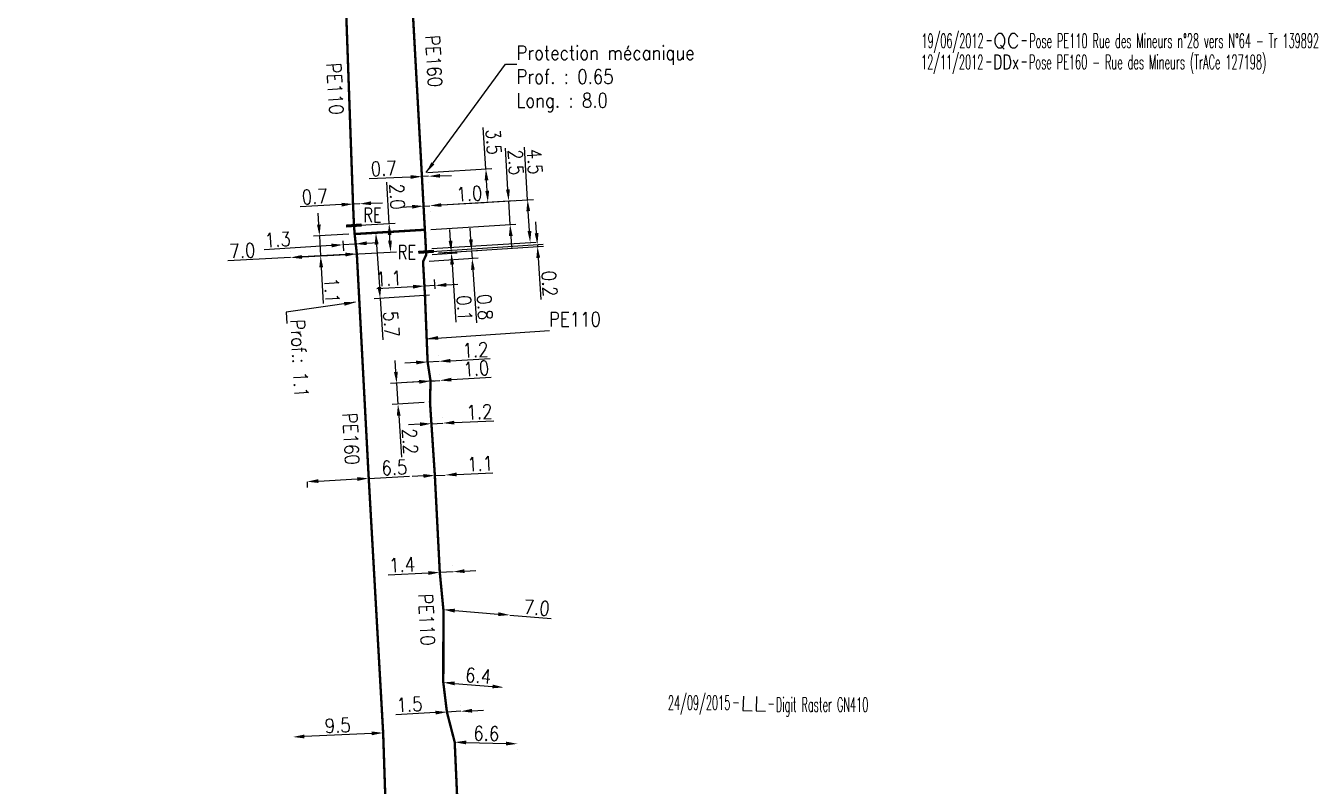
# Model space of a CAD drawing. Header units: millimetres. Extents: x 113011 to 114001, y 124000 to 125001.
# Drawn here: x 113346.8 to 113482.8, y 124160.2 to 124240.2 of the extents above; entities that cross this region are included whole.
import ezdxf
from ezdxf.enums import TextEntityAlignment as Align

# ---------------------------------------------------------------- set-up
doc = ezdxf.new("R2010")
doc.units = ezdxf.units.MM
doc.header["$PDMODE"] = 34
doc.linetypes.add('L_25_PE', pattern=[2000, 1000, 1000])
doc.layers.get('0').update_dxf_attribs({"linetype": 'CONTINUOUS'})
doc.layers.get('Defpoints').update_dxf_attribs({"linetype": 'CONTINUOUS'})
for name, color, linetype in [('L_150', 1, 'CONTINUOUS'), ('L_340', 7, 'CONTINUOUS'), ('L_420', 7, 'CONTINUOUS'), ('L_910', 7, 'CONTINUOUS')]:
    doc.layers.add(name, color=color, linetype=linetype)
doc.styles.add('G_ROMANS', font='ROMANS.SHX', dxfattribs={"width": 0.75})
doc.styles.get("Standard").update_dxf_attribs({"font": 'romans.shx', "width": 0.85})
doc.dimstyles.get("Standard").update_dxf_attribs({"dimtxt": 1.5, "dimasz": 1.2, "dimexe": 0.625, "dimexo": 0.625, "dimgap": 0.25, "dimtad": 1, "dimdec": 1, "dimzin": 0, "dimdsep": 46, "dimtxsty": 'Standard', "dimcen": -0.5, "dimadec": 0, "dimazin": 0, "dimtfac": 1, "dimtdec": 1, "dimtmove": 0, "dimatfit": 3, "dimfxl": 0, "dimtolj": 1, "dimtzin": 0, "dimarcsym": 0})

# ---------------------------------------------------------------- blocks, each defined once
blk = doc.blocks.new('GIS_MODF')
at = {"color": 0, "linetype": 'Continuous', "flags": 128}
for points in [[(-2.18, -0.01), (-1.68, -0.01)], [(1.52, -0.01), (2.02, -0.01)]]:
    blk.add_lwpolyline(points, dxfattribs=at)
at = {"color": 0, "linetype": 'Continuous', "width": 0.5}
blk.add_attdef('DATE', text='', height=1.5, dxfattribs=at).set_placement((-2.5, -0.8), align=Align.RIGHT)
at = {"color": 0, "linetype": 'Continuous', "width": 1.771291}
blk.add_attdef('USER', text='', height=1.5, dxfattribs=at).set_placement((-1.51, -0.8), (1.28, -0.8), align=Align.FIT)
at = {"color": 0, "linetype": 'Continuous', "width": 0.5}
blk.add_attdef('DESC', (2.29, -0.8), '', height=1.5, dxfattribs=at)
blk = doc.blocks.new('*D369')
at = {"layer": 'Defpoints', "color": 0, "linetype": 'Continuous', "transparency": 16777216}
for p in [(113388.77, 124212.81), (113388.82, 124211.83), (113389.92, 124211.89)]:
    blk.add_point(p, dxfattribs=at)
at = {"layer": 'L_150', "color": 0, "linetype": 'Continuous', "lineweight": -2, "transparency": 16777216}
for p, q in [((113388.79, 124212.46), (113388.74, 124213.43)), ((113389.87, 124212.86), (113388.77, 124212.81)), ((113389.89, 124212.52), (113389.84, 124213.49)), ((113391.07, 124212.93), (113392.27, 124212.99)), ((113387.57, 124212.74), (113383.75, 124212.53))]:
    blk.add_line(p, q, dxfattribs=at)
at = {"layer": 'L_150', "color": 0, "linetype": 'Continuous', "transparency": 16777216}
for points in [[(113387.56, 124212.94), (113387.58, 124212.54), (113388.77, 124212.81)], [(113391.06, 124213.13), (113391.08, 124212.73), (113389.87, 124212.86)]]:
    blk.add_solid(points, dxfattribs=at)
at = {"layer": 'L_150', "color": 0, "linetype": 'Continuous', "transparency": 16777216, "insert": (113385.01, 124213.6), "char_height": 1.5, "attachment_point": 5, "rotation": 3.0964}
blk.add_mtext('\\A1;1.1', dxfattribs=at)
blk = doc.blocks.new('*D370')
at = {"layer": 'Defpoints', "color": 0, "linetype": 'Continuous', "transparency": 16777216}
for p in [(113389.1, 124204.82), (113389.1, 124204.82), (113390.3, 124204.89)]:
    blk.add_point(p, dxfattribs=at)
at = {"layer": 'L_150', "color": 0, "linetype": 'Continuous', "lineweight": -2, "transparency": 16777216}
for p, q in [((113387.9, 124204.76), (113386.71, 124204.7)), ((113389.07, 124205.45), (113389.07, 124205.45)), ((113389.1, 124204.82), (113390.3, 124204.89)), ((113390.27, 124205.51), (113390.27, 124205.51)), ((113391.5, 124204.95), (113395.68, 124205.17))]:
    blk.add_line(p, q, dxfattribs=at)
at = {"layer": 'L_150', "color": 0, "linetype": 'Continuous', "transparency": 16777216}
for points in [[(113387.89, 124204.96), (113387.91, 124204.56), (113389.1, 124204.82)], [(113391.49, 124205.15), (113391.51, 124204.75), (113390.3, 124204.89)]]:
    blk.add_solid(points, dxfattribs=at)
at = {"layer": 'L_150', "color": 0, "linetype": 'Continuous', "transparency": 16777216, "insert": (113394.13, 124206.09), "char_height": 1.5, "attachment_point": 5, "rotation": 3.0212}
blk.add_mtext('\\A1;1.2', dxfattribs=at)
blk = doc.blocks.new('*D383')
at = {"layer": 'Defpoints', "color": 0, "linetype": 'Continuous', "transparency": 16777216}
for p in [(113389.86, 124192.88), (113390.96, 124192.93), (113390.96, 124192.93)]:
    blk.add_point(p, dxfattribs=at)
at = {"layer": 'L_150', "color": 0, "linetype": 'Continuous', "lineweight": -2, "transparency": 16777216}
for p, q in [((113388.66, 124192.83), (113387.46, 124192.77)), ((113389.86, 124192.88), (113390.96, 124192.93)), ((113392.15, 124192.99), (113395.97, 124193.17))]:
    blk.add_line(p, q, dxfattribs=at)
at = {"layer": 'L_150', "color": 0, "linetype": 'Continuous', "transparency": 16777216}
for points in [[(113388.65, 124193.03), (113388.67, 124192.63), (113389.86, 124192.88)], [(113392.14, 124193.19), (113392.16, 124192.79), (113390.96, 124192.93)]]:
    blk.add_solid(points, dxfattribs=at)
at = {"layer": 'L_150', "color": 0, "linetype": 'Continuous', "transparency": 16777216, "insert": (113394.62, 124194.11), "char_height": 1.5, "attachment_point": 5, "rotation": 2.6707}
blk.add_mtext('\\A1;1.1', dxfattribs=at)
blk = doc.blocks.new('*D387')
at = {"layer": 'Defpoints', "color": 0, "linetype": 'Continuous', "transparency": 16777216}
for p in [(113389.41, 124202.81), (113390.4, 124202.88), (113390.4, 124202.88)]:
    blk.add_point(p, dxfattribs=at)
at = {"layer": 'L_150', "color": 0, "linetype": 'Continuous', "lineweight": -2, "transparency": 16777216}
for p, q in [((113389.36, 124203.44), (113389.36, 124203.44)), ((113390.36, 124203.5), (113390.36, 124203.5)), ((113388.21, 124202.73), (113387.01, 124202.65)), ((113389.41, 124202.81), (113390.4, 124202.88)), ((113391.6, 124202.96), (113395.78, 124203.23))]:
    blk.add_line(p, q, dxfattribs=at)
at = {"layer": 'L_150', "color": 0, "linetype": 'Continuous', "transparency": 16777216}
for points in [[(113388.2, 124202.93), (113388.22, 124202.53), (113389.41, 124202.81)], [(113391.59, 124203.16), (113391.61, 124202.76), (113390.4, 124202.88)]]:
    blk.add_solid(points, dxfattribs=at)
at = {"layer": 'L_150', "color": 0, "linetype": 'Continuous', "transparency": 16777216, "insert": (113394.22, 124204.13), "char_height": 1.5, "attachment_point": 5, "rotation": 3.7843}
blk.add_mtext('\\A1;1.0', dxfattribs=at)
blk = doc.blocks.new('*D388')
at = {"layer": 'Defpoints', "color": 0, "linetype": 'Continuous', "transparency": 16777216}
for p in [(113385.84, 124202.58), (113390.4, 124202.88), (113389.35, 124200.6)]:
    blk.add_point(p, dxfattribs=at)
at = {"layer": 'L_150', "color": 0, "linetype": 'Continuous', "lineweight": -2, "transparency": 16777216}
for p, q in [((113385.76, 124203.77), (113385.68, 124204.97)), ((113389.78, 124202.84), (113385.21, 124202.54)), ((113385.84, 124202.58), (113385.98, 124200.38)), ((113388.73, 124200.56), (113385.36, 124200.34)), ((113386.06, 124199.18), (113386.35, 124194.81))]:
    blk.add_line(p, q, dxfattribs=at)
at = {"layer": 'L_150', "color": 0, "linetype": 'Continuous', "transparency": 16777216}
for points in [[(113385.96, 124203.79), (113385.56, 124203.76), (113385.84, 124202.58)], [(113386.26, 124199.19), (113385.86, 124199.17), (113385.98, 124200.38)]]:
    blk.add_solid(points, dxfattribs=at)
at = {"layer": 'L_150', "color": 0, "linetype": 'Continuous', "transparency": 16777216, "insert": (113387.24, 124196.46), "char_height": 1.5, "attachment_point": 5, "rotation": 273.7842}
blk.add_mtext('\\A1;2.2', dxfattribs=at)
blk = doc.blocks.new('*D389')
at = {"layer": 'Defpoints', "color": 0, "linetype": 'Continuous', "transparency": 16777216}
for p in [(113389.5, 124198.33), (113390.7, 124198.39), (113390.7, 124198.39)]:
    blk.add_point(p, dxfattribs=at)
at = {"layer": 'L_150', "color": 0, "linetype": 'Continuous', "lineweight": -2, "transparency": 16777216}
for p, q in [((113388.3, 124198.27), (113387.1, 124198.22)), ((113389.47, 124198.95), (113389.47, 124198.95)), ((113389.5, 124198.33), (113390.7, 124198.39)), ((113390.67, 124199.01), (113390.67, 124199.01)), ((113391.9, 124198.44), (113396.08, 124198.64))]:
    blk.add_line(p, q, dxfattribs=at)
at = {"layer": 'L_150', "color": 0, "linetype": 'Continuous', "transparency": 16777216}
for points in [[(113388.29, 124198.47), (113388.31, 124198.07), (113389.5, 124198.33)], [(113391.89, 124198.64), (113391.91, 124198.24), (113390.7, 124198.39)]]:
    blk.add_solid(points, dxfattribs=at)
at = {"layer": 'L_150', "color": 0, "linetype": 'Continuous', "transparency": 16777216, "insert": (113394.54, 124199.57), "char_height": 1.5, "attachment_point": 5, "rotation": 2.6653}
blk.add_mtext('\\A1;1.2', dxfattribs=at)
blk = doc.blocks.new('*D398')
at = {"layer": 'Defpoints', "color": 0, "linetype": 'Continuous', "transparency": 16777216}
for p in [(113391.95, 124164.82), (113398.55, 124164.65), (113398.55, 124164.65)]:
    blk.add_point(p, dxfattribs=at)
at = {"layer": 'L_150', "color": 0, "linetype": 'Continuous', "lineweight": -2, "transparency": 16777216}
for p, q in [((113391.94, 124164.2), (113391.94, 124164.2)), ((113393.15, 124164.79), (113397.35, 124164.68)), ((113398.54, 124164.02), (113398.54, 124164.02))]:
    blk.add_line(p, q, dxfattribs=at)
at = {"layer": 'L_150', "color": 0, "linetype": 'Continuous', "transparency": 16777216}
for points in [[(113393.16, 124164.99), (113393.15, 124164.59), (113391.95, 124164.82)], [(113397.36, 124164.88), (113397.35, 124164.48), (113398.55, 124164.65)]]:
    blk.add_solid(points, dxfattribs=at)
at = {"layer": 'L_150', "color": 0, "linetype": 'Continuous', "transparency": 16777216, "insert": (113395.28, 124165.73), "char_height": 1.5, "attachment_point": 5, "rotation": 358.4871}
blk.add_mtext('\\A1;6.6', dxfattribs=at)
blk = doc.blocks.new('*D399')
at = {"layer": 'Defpoints', "color": 0, "linetype": 'Continuous', "transparency": 16777216}
for p in [(113391.13, 124167.99), (113392.58, 124168.07), (113392.58, 124168.07)]:
    blk.add_point(p, dxfattribs=at)
at = {"layer": 'L_150', "color": 0, "linetype": 'Continuous', "lineweight": -2, "transparency": 16777216}
for p, q in [((113389.93, 124167.93), (113385.75, 124167.71)), ((113391.1, 124168.61), (113391.1, 124168.61)), ((113392.58, 124168.07), (113391.13, 124167.99)), ((113392.54, 124168.69), (113392.54, 124168.69)), ((113393.78, 124168.13), (113394.97, 124168.19))]:
    blk.add_line(p, q, dxfattribs=at)
at = {"layer": 'L_150', "color": 0, "linetype": 'Continuous', "transparency": 16777216}
for points in [[(113389.92, 124168.13), (113389.94, 124167.73), (113391.13, 124167.99)], [(113393.76, 124168.33), (113393.79, 124167.93), (113392.58, 124168.07)]]:
    blk.add_solid(points, dxfattribs=at)
at = {"layer": 'L_150', "color": 0, "linetype": 'Continuous', "transparency": 16777216, "insert": (113387.19, 124168.79), "char_height": 1.5, "attachment_point": 5, "rotation": 2.9872}
blk.add_mtext('\\A1;1.5', dxfattribs=at)
blk = doc.blocks.new('*D400')
at = {"layer": 'Defpoints', "color": 0, "linetype": 'Continuous', "transparency": 16777216}
for p in [(113390.75, 124171.1), (113397.12, 124170.59), (113397.12, 124170.59)]:
    blk.add_point(p, dxfattribs=at)
at = {"layer": 'L_150', "color": 0, "linetype": 'Continuous', "lineweight": -2, "transparency": 16777216}
blk.add_line((113391.94, 124171.01), (113395.93, 124170.69), dxfattribs=at)
at = {"layer": 'L_150', "color": 0, "linetype": 'Continuous', "transparency": 16777216}
for points in [[(113391.96, 124171.21), (113391.93, 124170.81), (113390.75, 124171.1)], [(113395.94, 124170.88), (113395.91, 124170.49), (113397.12, 124170.59)]]:
    blk.add_solid(points, dxfattribs=at)
at = {"layer": 'L_150', "color": 0, "linetype": 'Continuous', "transparency": 16777216, "insert": (113394.43, 124171.81), "char_height": 1.5, "attachment_point": 5, "rotation": 355.4}
blk.add_mtext('\\A1;6.4', dxfattribs=at)
blk = doc.blocks.new('*D401')
at = {"layer": 'Defpoints', "color": 0, "linetype": 'Continuous', "transparency": 16777216}
for p in [(113390.76, 124178.76), (113397.74, 124178.2), (113397.74, 124178.2)]:
    blk.add_point(p, dxfattribs=at)
at = {"layer": 'L_150', "color": 0, "linetype": 'Continuous', "lineweight": -2, "transparency": 16777216}
for p, q in [((113391.96, 124178.66), (113396.54, 124178.29)), ((113397.74, 124178.2), (113402.09, 124177.85))]:
    blk.add_line(p, q, dxfattribs=at)
at = {"layer": 'L_150', "color": 0, "linetype": 'Continuous', "transparency": 16777216}
for points in [[(113391.97, 124178.86), (113391.94, 124178.46), (113390.76, 124178.76)], [(113396.56, 124178.49), (113396.52, 124178.09), (113397.74, 124178.2)]]:
    blk.add_solid(points, dxfattribs=at)
at = {"layer": 'L_150', "color": 0, "linetype": 'Continuous', "transparency": 16777216, "insert": (113400.59, 124178.97), "char_height": 1.5, "attachment_point": 5, "rotation": 355.4}
blk.add_mtext('\\A1;7.0', dxfattribs=at)
blk = doc.blocks.new('*D402')
at = {"layer": 'Defpoints', "color": 0, "linetype": 'Continuous', "transparency": 16777216}
for p in [(113390.38, 124182.68), (113391.78, 124182.75), (113391.78, 124182.75)]:
    blk.add_point(p, dxfattribs=at)
at = {"layer": 'L_150', "color": 0, "linetype": 'Continuous', "lineweight": -2, "transparency": 16777216}
for p, q in [((113390.35, 124183.31), (113390.35, 124183.31)), ((113391.74, 124183.38), (113391.74, 124183.38)), ((113392.98, 124182.82), (113394.17, 124182.88)), ((113389.18, 124182.62), (113384.94, 124182.4)), ((113391.78, 124182.75), (113390.38, 124182.68))]:
    blk.add_line(p, q, dxfattribs=at)
at = {"layer": 'L_150', "color": 0, "linetype": 'Continuous', "transparency": 16777216}
for points in [[(113392.97, 124183.02), (113392.99, 124182.62), (113391.78, 124182.75)], [(113389.17, 124182.82), (113389.19, 124182.42), (113390.38, 124182.68)]]:
    blk.add_solid(points, dxfattribs=at)
at = {"layer": 'L_150', "color": 0, "linetype": 'Continuous', "transparency": 16777216, "insert": (113386.41, 124183.48), "char_height": 1.5, "attachment_point": 5, "rotation": 2.96}
blk.add_mtext('\\A1;1.4', dxfattribs=at)
blk = doc.blocks.new('*D417')
at = {"layer": 'Defpoints', "color": 0, "linetype": 'Continuous', "transparency": 16777216}
for p in [(113374.93, 124165.37), (113374.93, 124165.37), (113384.42, 124165.8)]:
    blk.add_point(p, dxfattribs=at)
at = {"layer": 'L_150', "color": 0, "linetype": 'Continuous', "lineweight": -2, "transparency": 16777216}
blk.add_line((113383.22, 124165.75), (113376.13, 124165.42), dxfattribs=at)
at = {"layer": 'L_150', "color": 0, "linetype": 'Continuous', "transparency": 16777216}
for points in [[(113376.12, 124165.62), (113376.13, 124165.22), (113374.93, 124165.37)], [(113383.21, 124165.95), (113383.23, 124165.55), (113384.42, 124165.8)]]:
    blk.add_solid(points, dxfattribs=at)
at = {"layer": 'L_150', "color": 0, "linetype": 'Continuous', "transparency": 16777216, "insert": (113379.63, 124166.58), "char_height": 1.5, "attachment_point": 5, "rotation": 2.602}
blk.add_mtext('\\A1;9.5', dxfattribs=at)
blk = doc.blocks.new('*D418')
at = {"layer": 'Defpoints', "color": 0, "linetype": 'Continuous', "transparency": 16777216}
for p in [(113376.38, 124192.83), (113382.87, 124193.17), (113376.41, 124192.23)]:
    blk.add_point(p, dxfattribs=at)
at = {"layer": 'L_150', "color": 0, "linetype": 'Continuous', "lineweight": -2, "transparency": 16777216}
for p, q in [((113377.6, 124192.29), (113381.7, 124192.51)), ((113382.9, 124192.57), (113387.2, 124192.8)), ((113382.9, 124192.54), (113382.93, 124191.95)), ((113376.41, 124192.2), (113376.44, 124191.61))]:
    blk.add_line(p, q, dxfattribs=at)
at = {"layer": 'L_150', "color": 0, "linetype": 'Continuous', "transparency": 16777216}
for points in [[(113377.59, 124192.49), (113377.62, 124192.09), (113376.41, 124192.23)], [(113381.69, 124192.71), (113381.71, 124192.31), (113382.9, 124192.57)]]:
    blk.add_solid(points, dxfattribs=at)
at = {"layer": 'L_150', "color": 0, "linetype": 'Continuous', "transparency": 16777216, "insert": (113385.6, 124193.71), "char_height": 1.5, "attachment_point": 5, "rotation": 2.9996}
blk.add_mtext('\\A1;6.5', dxfattribs=at)
blk = doc.blocks.new('L_340_21')
at = {"linetype": 'Continuous'}
blk.add_hatch(color=0, dxfattribs=at).paths.add_polyline_path([(0.125, 0.75), (-0.125, 0.75), (-0.125, -0.75), (0.125, -0.75)])
at = {"color": 0, "linetype": 'Continuous'}
blk.add_lwpolyline([(-0.125, 0.75), (0.125, 0.75), (0.125, -0.75), (-0.125, -0.75)], close=True, dxfattribs=at)
at = {"color": 0, "linetype": 'Continuous', "style": 'G_ROMANS', "width": 0.75}
for tag, height, flags, p in [('RE', 1.5, 8, (0, 3)), ('DEF_LEG', 1.2, 3, (0, -5)), ('DEF_COUP', 1.2, 3, (0, -7.5)), ('DEF_TYPE', 1.2, 3, (0, -10))]:
    blk.add_attdef(tag, text='', height=height, dxfattribs=dict(at, flags=flags)).set_placement(p, align=Align.MIDDLE)
blk = doc.blocks.new('*D423')
at = {"layer": 'Defpoints', "color": 0, "linetype": 'Continuous', "transparency": 16777216}
for p in [(113374.66, 124215.81), (113374.66, 124215.81), (113381.65, 124216.19)]:
    blk.add_point(p, dxfattribs=at)
at = {"layer": 'L_150', "color": 0, "linetype": 'Continuous', "lineweight": -2, "transparency": 16777216}
for p, q in [((113374.66, 124215.81), (113368.08, 124215.45)), ((113374.63, 124216.43), (113374.63, 124216.43)), ((113380.45, 124216.12), (113375.86, 124215.87))]:
    blk.add_line(p, q, dxfattribs=at)
at = {"layer": 'L_150', "color": 0, "linetype": 'Continuous', "transparency": 16777216}
for points in [[(113375.85, 124216.07), (113375.87, 124215.67), (113374.66, 124215.81)], [(113380.44, 124216.32), (113380.46, 124215.92), (113381.65, 124216.19)]]:
    blk.add_solid(points, dxfattribs=at)
at = {"layer": 'L_150', "color": 0, "linetype": 'Continuous', "transparency": 16777216, "insert": (113369.61, 124216.53), "char_height": 1.5, "attachment_point": 5, "rotation": 3.1417}
blk.add_mtext('\\A1;7.0', dxfattribs=at)
blk = doc.blocks.new('*D424')
at = {"layer": 'Defpoints', "color": 0, "linetype": 'Continuous', "transparency": 16777216}
for p in [(113381.42, 124218.28), (113374.66, 124215.81), (113377.84, 124215.98)]:
    blk.add_point(p, dxfattribs=at)
at = {"layer": 'L_150', "color": 0, "linetype": 'Continuous', "lineweight": -2, "transparency": 16777216}
for p, q in [((113377.65, 124219.28), (113377.59, 124220.47)), ((113380.8, 124218.25), (113377.1, 124218.04)), ((113377.72, 124218.08), (113377.84, 124215.98)), ((113375.28, 124215.84), (113378.46, 124216.01)), ((113377.9, 124214.78), (113378.11, 124210.96))]:
    blk.add_line(p, q, dxfattribs=at)
at = {"layer": 'L_150', "color": 0, "linetype": 'Continuous', "transparency": 16777216}
for points in [[(113377.85, 124219.29), (113377.46, 124219.26), (113377.72, 124218.08)], [(113378.1, 124214.79), (113377.7, 124214.77), (113377.84, 124215.98)]]:
    blk.add_solid(points, dxfattribs=at)
at = {"layer": 'L_150', "color": 0, "linetype": 'Continuous', "transparency": 16777216, "insert": (113379.04, 124212.33), "char_height": 1.5, "attachment_point": 5, "rotation": 273.1417}
blk.add_mtext('\\A1;1.1', dxfattribs=at)
blk = doc.blocks.new('*D425')
at = {"layer": 'Defpoints', "color": 0, "linetype": 'Continuous', "transparency": 16777216}
for p in [(113381.25, 124221.43), (113381.95, 124221.46), (113381.95, 124221.46)]:
    blk.add_point(p, dxfattribs=at)
at = {"layer": 'L_150', "color": 0, "linetype": 'Continuous', "lineweight": -2, "transparency": 16777216}
for p, q in [((113380.05, 124221.37), (113375.69, 124221.14)), ((113381.95, 124221.46), (113381.25, 124221.43)), ((113383.15, 124221.52), (113384.35, 124221.58)), ((113381.28, 124220.8), (113381.28, 124220.8)), ((113381.98, 124220.84), (113381.98, 124220.84))]:
    blk.add_line(p, q, dxfattribs=at)
at = {"layer": 'L_150', "color": 0, "linetype": 'Continuous', "transparency": 16777216}
for points in [[(113380.04, 124221.57), (113380.06, 124221.17), (113381.25, 124221.43)], [(113383.14, 124221.72), (113383.16, 124221.32), (113381.95, 124221.46)]]:
    blk.add_solid(points, dxfattribs=at)
at = {"layer": 'L_150', "color": 0, "linetype": 'Continuous', "transparency": 16777216, "insert": (113377.22, 124222.22), "char_height": 1.5, "attachment_point": 5, "rotation": 2.9044}
blk.add_mtext('\\A1;0.7', dxfattribs=at)
blk = doc.blocks.new('*D426')
at = {"layer": 'Defpoints', "color": 0, "linetype": 'Continuous', "transparency": 16777216}
for p in [(113381.35, 124219.18), (113374.66, 124215.81), (113385.21, 124216.39)]:
    blk.add_point(p, dxfattribs=at)
at = {"layer": 'L_340', "color": 0, "linetype": 'Continuous', "lineweight": -2, "transparency": 16777216}
for p, q in [((113385.05, 124219.39), (113384.81, 124223.75)), ((113381.98, 124219.22), (113385.67, 124219.42)), ((113385.14, 124217.58), (113385.11, 124218.19)), ((113375.28, 124215.84), (113385.83, 124216.42))]:
    blk.add_line(p, q, dxfattribs=at)
at = {"layer": 'L_340', "color": 0, "linetype": 'Continuous', "transparency": 16777216}
for points in [[(113385.31, 124218.2), (113384.91, 124218.18), (113385.05, 124219.39)], [(113385.34, 124217.59), (113384.94, 124217.57), (113385.21, 124216.39)]]:
    blk.add_solid(points, dxfattribs=at)
at = {"layer": 'L_340', "color": 0, "linetype": 'Continuous', "transparency": 16777216, "insert": (113385.89, 124222.22), "char_height": 1.5, "attachment_point": 5, "rotation": 273.1417}
blk.add_mtext('\\A1;2.0', dxfattribs=at)
blk = doc.blocks.new('*D427')
at = {"layer": 'Defpoints', "color": 0, "linetype": 'Continuous', "transparency": 16777216}
for p in [(113389.33, 124221.26), (113399.62, 124221.89), (113388.92, 124216.73)]:
    blk.add_point(p, dxfattribs=at)
at = {"layer": 'L_420', "color": 0, "linetype": 'Continuous', "lineweight": -2, "transparency": 16777216}
for p, q in [((113399.62, 124221.89), (113399.28, 124227.42)), ((113389.95, 124221.3), (113400.24, 124221.93)), ((113399.82, 124218.6), (113399.69, 124220.69)), ((113389.54, 124216.77), (113400.52, 124217.44))]:
    blk.add_line(p, q, dxfattribs=at)
at = {"layer": 'L_420', "color": 0, "linetype": 'Continuous', "transparency": 16777216}
for points in [[(113399.89, 124220.7), (113399.49, 124220.68), (113399.62, 124221.89)], [(113400.02, 124218.61), (113399.62, 124218.58), (113399.89, 124217.4)]]:
    blk.add_solid(points, dxfattribs=at)
at = {"layer": 'L_420', "color": 0, "linetype": 'Continuous', "transparency": 16777216, "insert": (113400.38, 124225.9), "char_height": 1.5, "attachment_point": 5, "rotation": 273.4916}
blk.add_mtext('\\A1;4.5', dxfattribs=at)
blk = doc.blocks.new('*D428')
at = {"layer": 'Defpoints', "color": 0, "linetype": 'Continuous', "transparency": 16777216}
for p in [(113388.44, 124224.71), (113389.33, 124221.26), (113395.44, 124221.63)]:
    blk.add_point(p, dxfattribs=at)
at = {"layer": 'L_420', "color": 0, "linetype": 'Continuous', "lineweight": -2, "transparency": 16777216}
for p, q in [((113395.23, 124225.13), (113394.96, 124229.49)), ((113389.07, 124224.75), (113395.85, 124225.17)), ((113395.37, 124222.83), (113395.3, 124223.93)), ((113389.95, 124221.3), (113396.06, 124221.67))]:
    blk.add_line(p, q, dxfattribs=at)
at = {"layer": 'L_420', "color": 0, "linetype": 'Continuous', "transparency": 16777216}
for points in [[(113395.5, 124223.94), (113395.1, 124223.92), (113395.23, 124225.13)], [(113395.57, 124222.84), (113395.17, 124222.82), (113395.44, 124221.63)]]:
    blk.add_solid(points, dxfattribs=at)
at = {"layer": 'L_420', "color": 0, "linetype": 'Continuous', "transparency": 16777216, "insert": (113396.06, 124227.97), "char_height": 1.5, "attachment_point": 5, "rotation": 273.4916}
blk.add_mtext('\\A1;3.5', dxfattribs=at)
blk = doc.blocks.new('*D429')
at = {"layer": 'Defpoints', "color": 0, "linetype": 'Continuous', "transparency": 16777216}
for p in [(113388.67, 124221.22), (113388.67, 124221.22), (113389.33, 124221.26)]:
    blk.add_point(p, dxfattribs=at)
at = {"layer": 'L_150', "color": 0, "linetype": 'Continuous', "lineweight": -2, "transparency": 16777216}
for p, q in [((113387.47, 124221.15), (113386.27, 124221.08)), ((113388.67, 124221.22), (113389.33, 124221.26)), ((113390.53, 124221.34), (113395.04, 124221.61)), ((113388.7, 124220.6), (113388.7, 124220.6)), ((113389.37, 124220.64), (113389.37, 124220.64))]:
    blk.add_line(p, q, dxfattribs=at)
at = {"layer": 'L_150', "color": 0, "linetype": 'Continuous', "transparency": 16777216}
for points in [[(113387.46, 124221.35), (113387.48, 124220.95), (113388.67, 124221.22)], [(113390.52, 124221.53), (113390.54, 124221.14), (113389.33, 124221.26)]]:
    blk.add_solid(points, dxfattribs=at)
at = {"layer": 'L_150', "color": 0, "linetype": 'Continuous', "transparency": 16777216, "insert": (113393.49, 124222.52), "char_height": 1.5, "attachment_point": 5, "rotation": 3.4916}
blk.add_mtext('\\A1;1.0', dxfattribs=at)
blk = doc.blocks.new('*D430')
at = {"layer": 'Defpoints', "color": 0, "linetype": 'Continuous', "transparency": 16777216}
for p in [(113383.65, 124218.39), (113388.77, 124218.72), (113389.92, 124211.89)]:
    blk.add_point(p, dxfattribs=at)
at = {"layer": 'L_150', "color": 0, "linetype": 'Continuous', "lineweight": -2, "transparency": 16777216}
for p, q in [((113388.14, 124218.68), (113383.02, 124218.34)), ((113383.73, 124217.19), (113384.02, 124212.71)), ((113389.3, 124211.85), (113383.48, 124211.47)), ((113384.1, 124211.51), (113384.39, 124207.15))]:
    blk.add_line(p, q, dxfattribs=at)
at = {"layer": 'L_150', "color": 0, "linetype": 'Continuous', "transparency": 16777216}
for points in [[(113383.93, 124217.2), (113383.53, 124217.17), (113383.65, 124218.39)], [(113384.22, 124212.72), (113383.82, 124212.69), (113384.1, 124211.51)]]:
    blk.add_solid(points, dxfattribs=at)
at = {"layer": 'L_150', "color": 0, "linetype": 'Continuous', "transparency": 16777216, "insert": (113385.28, 124208.8), "char_height": 1.5, "attachment_point": 5, "rotation": 273.7721}
blk.add_mtext('\\A1;5.7', dxfattribs=at)
blk = doc.blocks.new('*D431')
at = {"layer": 'Defpoints', "color": 0, "linetype": 'Continuous', "transparency": 16777216}
for p in [(113381.42, 124218.28), (113380.12, 124218.21), (113380.19, 124217.15)]:
    blk.add_point(p, dxfattribs=at)
at = {"layer": 'L_150', "color": 0, "linetype": 'Continuous', "lineweight": -2, "transparency": 16777216}
for p, q in [((113378.99, 124217.07), (113371.89, 124216.61)), ((113380.16, 124217.58), (113380.23, 124216.52)), ((113381.49, 124217.23), (113380.19, 124217.15)), ((113381.46, 124217.66), (113381.53, 124216.61)), ((113382.69, 124217.31), (113383.88, 124217.39))]:
    blk.add_line(p, q, dxfattribs=at)
at = {"layer": 'L_150', "color": 0, "linetype": 'Continuous', "transparency": 16777216}
for points in [[(113378.98, 124217.27), (113379, 124216.87), (113380.19, 124217.15)], [(113382.67, 124217.51), (113382.7, 124217.11), (113381.49, 124217.23)]]:
    blk.add_solid(points, dxfattribs=at)
at = {"layer": 'L_150', "color": 0, "linetype": 'Continuous', "transparency": 16777216, "insert": (113373.32, 124217.7), "char_height": 1.5, "attachment_point": 5, "rotation": 3.7053}
blk.add_mtext('\\A1;1.3', dxfattribs=at)
blk = doc.blocks.new('*D432')
at = {"layer": 'Defpoints', "color": 0, "linetype": 'Continuous', "transparency": 16777216}
for p in [(113388.95, 124216.1), (113390.31, 124216.29), (113391.6, 124216.27)]:
    blk.add_point(p, dxfattribs=at)
at = {"layer": 'L_150', "color": 0, "linetype": 'Continuous', "lineweight": -2, "transparency": 16777216}
for p, q in [((113391.51, 124217.57), (113391.43, 124218.77)), ((113389.57, 124216.14), (113392.22, 124216.32)), ((113390.94, 124216.33), (113392.21, 124216.42)), ((113391.59, 124216.37), (113391.6, 124216.27)), ((113391.68, 124215.08), (113392.08, 124209.02))]:
    blk.add_line(p, q, dxfattribs=at)
at = {"layer": 'L_150', "color": 0, "linetype": 'Continuous', "transparency": 16777216}
for points in [[(113391.71, 124217.59), (113391.31, 124217.56), (113391.59, 124216.37)], [(113391.88, 124215.09), (113391.48, 124215.06), (113391.6, 124216.27)]]:
    blk.add_solid(points, dxfattribs=at)
at = {"layer": 'L_150', "color": 0, "linetype": 'Continuous', "transparency": 16777216, "insert": (113392.98, 124210.48), "char_height": 1.5, "attachment_point": 5, "rotation": 273.7729}
blk.add_mtext('\\A1;0.1', dxfattribs=at)
blk = doc.blocks.new('*D433')
at = {"layer": 'Defpoints', "color": 0, "linetype": 'Continuous', "transparency": 16777216}
for p in [(113389.64, 124216.25), (113393.79, 124215.72), (113388.62, 124215.38)]:
    blk.add_point(p, dxfattribs=at)
at = {"layer": 'L_150', "color": 0, "linetype": 'Continuous', "lineweight": -2, "transparency": 16777216}
for p, q in [((113393.65, 124217.71), (113393.57, 124218.91)), ((113389.25, 124215.42), (113394.41, 124215.76)), ((113390.26, 124216.29), (113394.36, 124216.56)), ((113393.73, 124216.52), (113393.79, 124215.72)), ((113393.86, 124214.52), (113394.23, 124208.94))]:
    blk.add_line(p, q, dxfattribs=at)
at = {"layer": 'L_150', "color": 0, "linetype": 'Continuous', "transparency": 16777216}
for points in [[(113393.85, 124217.73), (113393.45, 124217.7), (113393.73, 124216.52)], [(113394.06, 124214.53), (113393.67, 124214.51), (113393.79, 124215.72)]]:
    blk.add_solid(points, dxfattribs=at)
at = {"layer": 'L_150', "color": 0, "linetype": 'Continuous', "transparency": 16777216, "insert": (113395.13, 124210.59), "char_height": 1.5, "attachment_point": 5, "rotation": 273.7729}
blk.add_mtext('\\A1;0.8', dxfattribs=at)
blk = doc.blocks.new('*D434')
at = {"layer": 'Defpoints', "color": 0, "linetype": 'Continuous', "transparency": 16777216}
for p in [(113400.65, 124217.17), (113388.94, 124216.4), (113389.84, 124216.26)]:
    blk.add_point(p, dxfattribs=at)
at = {"layer": 'L_340', "color": 0, "linetype": 'Continuous', "lineweight": -2, "transparency": 16777216}
for p, q in [((113400.57, 124218.37), (113400.49, 124219.57)), ((113389.56, 124216.44), (113401.27, 124217.21)), ((113390.47, 124216.3), (113401.28, 124217.01)), ((113400.65, 124217.17), (113400.66, 124216.97)), ((113400.74, 124215.78), (113401.03, 124211.41))]:
    blk.add_line(p, q, dxfattribs=at)
at = {"layer": 'L_340', "color": 0, "linetype": 'Continuous', "transparency": 16777216}
for points in [[(113400.77, 124218.38), (113400.37, 124218.36), (113400.65, 124217.17)], [(113400.94, 124215.79), (113400.54, 124215.76), (113400.66, 124216.97)]]:
    blk.add_solid(points, dxfattribs=at)
at = {"layer": 'L_340', "color": 0, "linetype": 'Continuous', "transparency": 16777216, "insert": (113401.92, 124213.06), "char_height": 1.5, "attachment_point": 5, "rotation": 273.7729}
blk.add_mtext('\\A1;0.2', dxfattribs=at)
blk = doc.blocks.new('*D435')
at = {"layer": 'Defpoints', "color": 0, "linetype": 'Continuous', "transparency": 16777216}
for p in [(113389.33, 124221.26), (113388.81, 124218.73), (113397.78, 124219.27)]:
    blk.add_point(p, dxfattribs=at)
at = {"layer": 'L_150', "color": 0, "linetype": 'Continuous', "lineweight": -2, "transparency": 16777216}
for p, q in [((113397.55, 124222.97), (113397.29, 124227.33)), ((113389.95, 124221.3), (113398.25, 124221.81)), ((113397.78, 124219.27), (113397.63, 124221.77)), ((113389.43, 124218.76), (113398.4, 124219.31)), ((113397.85, 124218.07), (113397.93, 124216.88))]:
    blk.add_line(p, q, dxfattribs=at)
at = {"layer": 'L_150', "color": 0, "linetype": 'Continuous', "transparency": 16777216}
for points in [[(113397.75, 124222.98), (113397.35, 124222.95), (113397.63, 124221.77)], [(113398.05, 124218.09), (113397.65, 124218.06), (113397.78, 124219.27)]]:
    blk.add_solid(points, dxfattribs=at)
at = {"layer": 'L_150', "color": 0, "linetype": 'Continuous', "transparency": 16777216, "insert": (113398.38, 124225.81), "char_height": 1.5, "attachment_point": 5, "rotation": 273.4916}
blk.add_mtext('\\A1;2.5', dxfattribs=at)
blk = doc.blocks.new('*D436')
at = {"layer": 'Defpoints', "color": 0, "linetype": 'Continuous', "transparency": 16777216}
for p in [(113388.5, 124224.33), (113388.5, 124224.33), (113389.2, 124224.37)]:
    blk.add_point(p, dxfattribs=at)
at = {"layer": 'L_150', "color": 0, "linetype": 'Continuous', "lineweight": -2, "transparency": 16777216}
for p, q in [((113387.31, 124224.28), (113382.94, 124224.1)), ((113389.2, 124224.36), (113388.5, 124224.33)), ((113389.23, 124223.74), (113389.23, 124223.73)), ((113390.4, 124224.41), (113391.6, 124224.45))]:
    blk.add_line(p, q, dxfattribs=at)
at = {"layer": 'L_150', "color": 0, "linetype": 'Continuous', "transparency": 16777216}
for points in [[(113387.3, 124224.48), (113387.31, 124224.08), (113388.5, 124224.33)], [(113390.4, 124224.6), (113390.41, 124224.21), (113389.2, 124224.36)]]:
    blk.add_solid(points, dxfattribs=at)
at = {"layer": 'L_150', "color": 0, "linetype": 'Continuous', "transparency": 16777216, "insert": (113384.48, 124225.17), "char_height": 1.5, "attachment_point": 5, "rotation": 2.3176}
blk.add_mtext('\\A1;0.7', dxfattribs=at)

msp = doc.modelspace()

# ---------------------------------------------------------------- linework, layer by layer
at = {"layer": 'L_150', "linetype": 'L_25_PE', "flags": 128}
for points in [[(113381.35, 124219.18, 0.25, 0.25, 0), (113381.25, 124221.43, 0.25, 0.25, 0), (113381.25, 124221.43, 0.25, 0.25, 0), (113380.55, 124241.03, 0.25, 0.25, 0), (113379.81, 124260.79, 0.25, 0.25, 0), (113379.33, 124268.48, 0.25, 0.25, 0), (113378.67, 124270.75, 0.25, 0.25, 0), (113378.19, 124272.6, 0, 0, 0)], [(113392.59, 124116.17, 0.25, 0.25, 0), (113392.63, 124116.97, 0.25, 0.25, 0), (113393, 124118.13, 0.25, 0.25, 0), (113392.88, 124121.96, 0.25, 0.25, 0), (113392.02, 124123.61, 0.25, 0.25, 0), (113392.12, 124130.3, 0.25, 0.25, 0), (113392.31, 124139.91, 0.25, 0.25, 0), (113392.34, 124143.41, 0.25, 0.25, 0), (113392.28, 124146.85, 0.25, 0.25, 0), (113392.47, 124153.19, 0.25, 0.25, 0), (113391.95, 124164.82, 0.25, 0.25, 0), (113391.13, 124167.99, 0.25, 0.25, 0), (113390.75, 124171.1, 0.25, 0.25, 0), (113390.76, 124178.76, 0.25, 0.25, 0), (113390.38, 124182.68, 0.25, 0.25, 0), (113389.86, 124192.88, 0.25, 0.25, 0), (113389.5, 124198.33, 0.25, 0.25, 0), (113389.35, 124200.6, 0.25, 0.25, 0), (113389.41, 124202.81, 0.25, 0.25, 0), (113389.1, 124204.82, 0.25, 0.25, 0), (113388.82, 124211.83, 0.25, 0.25, 0), (113388.62, 124215.31, 0.25, 0.25, -0.126413), (113388.64, 124215.43, 0.25, 0.25, 0), (113388.93, 124216.04, 0.25, 0.25, 0.12752), (113388.95, 124216.16, 0.25, 0.25, 0), (113388.81, 124218.73, 0.25, 0.25, 0), (113388.67, 124221.22, 0.25, 0.25, 0), (113388.5, 124224.33, 0.25, 0.25, 0), (113387.25, 124246.89, 0.25, 0.25, 0), (113386.59, 124260.5, 0.25, 0.25, 0), (113386.46, 124265.73, 0.25, 0.25, 0), (113386.3, 124267.8, 0.25, 0.25, 0.185395), (113386.22, 124267.96, 0.25, 0.25, 0), (113386.07, 124268.11, 0.25, 0.25, -0.198912), (113385.99, 124268.28, 0.25, 0.25, 0), (113385.98, 124268.72, 0, 0, 0)]]:
    msp.add_lwpolyline(points, format="xyseb", dxfattribs=at)
at = {"layer": 'L_150', "linetype": 'L_25_PE', "const_width": 0.25, "flags": 128}
msp.add_lwpolyline([(113376.69, 124000), (113378.11, 124015.67), (113378.11, 124015.67), (113378.11, 124015.67), (113378.11, 124015.67, 0.048153), (113377.55, 124020.91, 0.194807), (113366.16, 124038.02), (113366.16, 124038.02), (113366.16, 124038.02, -0.212342), (113351.25, 124054.7), (113351.25, 124054.7), (113351.25, 124054.7, 0.19356), (113347.25, 124058.74, -0.352852), (113346.95, 124059.29), (113348.27, 124066), (113349.66, 124073.12, -0.326448), (113350.09, 124073.52), (113350.09, 124073.52, 0.193934), (113360.98, 124077.6), (113360.98, 124077.6), (113360.98, 124077.6, -0.144493), (113371.85, 124081.56, 0.122315), (113375.87, 124083.24), (113375.87, 124083.24), (113375.87, 124083.24, 0.164173), (113381.87, 124092.98), (113381.87, 124092.98), (113384.87, 124105.48), (113385.35, 124116.53), (113385.51, 124138.2), (113384.87, 124152.35), (113384.42, 124165.8), (113382.87, 124193.17), (113381.65, 124216.19), (113381.42, 124218.28), (113381.35, 124219.18)], format="xyb", dxfattribs=at)
msp.add_lwpolyline([(113388.81, 124218.73), (113381.42, 124218.28)], dxfattribs=at)

# ---------------------------------------------------------------- block references
at = {"layer": 'L_340'}
ref = msp.add_blockref('L_340_21', (113381.35, 124219.18), dxfattribs=dict(at, rotation=94.36921093745578))
ref.add_attrib('RE', 'RE', dxfattribs={"layer": '0', "color": 0, "linetype": 'Continuous', "height": 1.5, "width": 0.75, "flags": 8}).set_placement((113383.29, 124220.29), align=Align.MIDDLE)
ref = msp.add_blockref('L_340_21', (113388.94, 124216.4), dxfattribs=dict(at, rotation=273.6419273540257))
ref.add_attrib('RE', 'RE', dxfattribs={"layer": '0', "color": 0, "linetype": 'Continuous', "height": 1.5, "width": 0.75, "flags": 8}).set_placement((113386.92, 124216.37), align=Align.MIDDLE)
at = {"layer": 'L_910', "linetype": 'Continuous'}
ref = msp.add_blockref('GIS_MODF', (113450.12, 124238.66), dxfattribs=at)
ref.add_attrib('DATE', '19/06/2012', dxfattribs={"layer": '0', "color": 0, "linetype": 'Continuous', "height": 1.5, "width": 0.5}).set_placement((113447.62, 124237.86), align=Align.RIGHT)
ref.add_attrib('USER', 'QC', dxfattribs={"layer": '0', "color": 0, "linetype": 'Continuous', "height": 1.5, "width": 0.97421}).set_placement((113448.61, 124237.86), (113451.4, 124237.86), align=Align.FIT)
ref.add_attrib('DESC', 'Pose PE110 Rue des Mineurs n°28 vers N°64 - Tr 139892', (113452.41, 124237.86), dxfattribs={"layer": '0', "color": 0, "linetype": 'Continuous', "height": 1.5, "width": 0.5})
ref = msp.add_blockref('GIS_MODF', (113450.1, 124236.42), dxfattribs=at)
ref.add_attrib('DATE', '12/11/2012', dxfattribs={"layer": '0', "color": 0, "linetype": 'Continuous', "height": 1.5, "width": 0.5}).set_placement((113447.59, 124235.62), align=Align.RIGHT)
ref.add_attrib('USER', 'DDx', dxfattribs={"layer": '0', "color": 0, "linetype": 'Continuous', "height": 1.5, "width": 0.695865}).set_placement((113448.59, 124235.62), (113451.37, 124235.62), align=Align.FIT)
ref.add_attrib('DESC', 'Pose PE160 - Rue des Mineurs (TrACe 127198)', (113452.38, 124235.62), dxfattribs={"layer": '0', "color": 0, "linetype": 'Continuous', "height": 1.5, "width": 0.5})
ref = msp.add_blockref('GIS_MODF', (113423.48, 124168.92), dxfattribs=dict(at, rotation=357.7974360026744))
ref.add_attrib('DATE', '24/09/2015', dxfattribs={"layer": '0', "color": 0, "linetype": 'Continuous', "height": 1.5, "width": 0.5}).set_placement((113420.95, 124168.22), align=Align.RIGHT)
ref.add_attrib('USER', 'LL', dxfattribs={"layer": '0', "color": 0, "linetype": 'Continuous', "height": 1.5, "rotation": 357.7974, "width": 1.180861}).set_placement((113421.95, 124168.18), (113424.73, 124168.07), align=Align.FIT)
ref.add_attrib('DESC', 'Digit Raster GN410', (113425.74, 124168.03), dxfattribs={"layer": '0', "color": 0, "linetype": 'Continuous', "height": 1.5, "width": 0.5})

# ---------------------------------------------------------------- texts
at = {"layer": 'L_150', "linetype": 'Continuous', "width": 0.85}
for s, rotation, p in [('PE160', 273.1733, (113389.75, 124236.47)), ('PE110', 273.5165, (113379.36, 124233.56)), ('PE160', 273.0248, (113381.04, 124196.73))]:
    msp.add_text(s, height=1.5, rotation=rotation, dxfattribs=at).set_placement(p, align=Align.MIDDLE)
msp.add_text('PE110', height=1.5, rotation=272.898, dxfattribs=at).set_placement((113388.12, 124180.4))
at = {"layer": 'L_150', "linetype": 'Continuous', "insert": (113374.65, 124209.26), "char_height": 1.5, "attachment_point": 7, "rotation": 273.1417}
msp.add_mtext('\\A1;Prof.: 1.1', dxfattribs=at)
at = {"layer": 'L_150', "linetype": 'Continuous', "insert": (113401.87, 124210.07), "char_height": 1.5, "attachment_point": 1}
msp.add_mtext('\\A1;PE110', dxfattribs=at)
at = {"layer": 'L_420', "linetype": 'Continuous', "insert": (113398.45, 124238.09), "char_height": 1.5, "attachment_point": 1}
msp.add_mtext('\\A1;Protection mécanique\\PProf. : 0.65\\PLong. : 8.0', dxfattribs=at)

# ---------------------------------------------------------------- dimensions: what is measured, and where the dimension line sits
at = {"layer": 'L_150', "linetype": 'Continuous'}
for base, p1, p2, angle, picture, middle in [((113397.78, 124219.27), (113389.33, 124221.26), (113388.81, 124218.73), 93.4916, '*D435', (113397.38, 124225.75)), ((113388.5, 124224.33), (113389.2, 124224.37), (113388.5, 124224.33), 2.3176, '*D436', (113384.52, 124224.17)), ((113381.95, 124221.46), (113381.25, 124221.43), (113381.95, 124221.46), 182.9044, '*D425', (113377.27, 124221.22)), ((113380.19, 124217.15), (113381.42, 124218.28), (113380.12, 124218.21), 183.7053, '*D431', (113373.38, 124216.71)), ((113393.79, 124215.72), (113389.64, 124216.25), (113388.62, 124215.38), 93.7729, '*D433', (113394.13, 124210.53)), ((113391.6, 124216.27), (113390.31, 124216.29), (113388.95, 124216.1), 93.7729, '*D432', (113391.98, 124210.42)), ((113374.66, 124215.81), (113381.65, 124216.19), (113374.66, 124215.81), 3.1417, '*D423', (113369.67, 124215.53)), ((113388.77, 124212.81), (113389.92, 124211.89), (113388.82, 124211.83), 3.0964, '*D369', (113385.07, 124212.6)), ((113389.1, 124204.82), (113390.3, 124204.89), (113389.1, 124204.82), 3.0212, '*D370', (113394.19, 124205.09)), ((113385.84, 124202.58), (113389.35, 124200.6), (113390.4, 124202.88), 273.7842, '*D388', (113386.24, 124196.39)), ((113390.4, 124202.88), (113389.41, 124202.81), (113390.4, 124202.88), 183.7843, '*D387', (113394.29, 124203.14)), ((113390.7, 124198.39), (113389.5, 124198.33), (113390.7, 124198.39), 182.6653, '*D389', (113394.59, 124198.57)), ((113390.96, 124192.93), (113389.86, 124192.88), (113390.96, 124192.93), 182.6707, '*D383', (113394.66, 124193.11)), ((113376.41, 124192.23), (113382.87, 124193.17), (113376.38, 124192.83), 2.9996, '*D418', (113385.65, 124192.72)), ((113391.78, 124182.75), (113390.38, 124182.68), (113391.78, 124182.75), 182.96, '*D402', (113386.46, 124182.48)), ((113397.74, 124178.2), (113390.76, 124178.76), (113397.74, 124178.2), 175.4, '*D401', (113400.51, 124177.97)), ((113397.12, 124170.59), (113390.75, 124171.1), (113397.12, 124170.59), 175.4, '*D400', (113394.35, 124170.81)), ((113392.58, 124168.07), (113391.13, 124167.99), (113392.58, 124168.07), 182.9872, '*D399', (113387.24, 124167.79)), ((113374.93, 124165.37), (113384.42, 124165.8), (113374.93, 124165.37), 2.602, '*D417', (113379.67, 124165.58)), ((113398.55, 124164.65), (113391.95, 124164.82), (113398.55, 124164.65), 178.4871, '*D398', (113395.25, 124164.74))]:
    dim = msp.add_linear_dim(base=base, p1=p1, p2=p2, angle=angle, dimstyle='Standard', dxfattribs=at)
    dim.commit()
    dim.dimension.update_dxf_attribs({"geometry": picture, "text_midpoint": middle, "dimtype": 160})
for base, p1, p2, angle, text, picture, middle in [((113388.67, 124221.22), (113389.33, 124221.26), (113388.67, 124221.22), 3.4916, '1.0', '*D429', (113393.55, 124221.52)), ((113377.84, 124215.98), (113381.42, 124218.28), (113374.66, 124215.81), 93.1417, '1.1', '*D424', (113378.04, 124212.27)), ((113383.65, 124218.39), (113389.92, 124211.89), (113388.77, 124218.72), 93.7721, '5.7', '*D430', (113384.28, 124208.73))]:
    dim = msp.add_linear_dim(base=base, p1=p1, p2=p2, angle=angle, text=text, dimstyle='Standard', dxfattribs=at)
    dim.commit()
    dim.dimension.update_dxf_attribs({"geometry": picture, "text_midpoint": middle, "dimtype": 160})
at = {"layer": 'L_340', "linetype": 'Continuous'}
dim = msp.add_linear_dim(base=(113385.21, 124216.39), p1=(113381.35, 124219.18), p2=(113374.66, 124215.81), angle=93.1417, text='2.0', dimstyle='Standard', dxfattribs=at)
dim.commit()
dim.dimension.update_dxf_attribs({"geometry": '*D426', "text_midpoint": (113384.89, 124222.17), "dimtype": 160})
dim = msp.add_linear_dim(base=(113400.65, 124217.17), p1=(113389.84, 124216.26), p2=(113388.94, 124216.4), angle=273.7729, dimstyle='Standard', dxfattribs=at)
dim.commit()
dim.dimension.update_dxf_attribs({"geometry": '*D434', "text_midpoint": (113400.92, 124213), "dimtype": 160})
at = {"layer": 'L_420', "linetype": 'Continuous'}
for base, p1, angle, picture, middle in [((113395.44, 124221.63), (113388.44, 124224.71), 93.4916, '*D428', (113395.06, 124227.91)), ((113399.62, 124221.89), (113388.92, 124216.73), 273.4916, '*D427', (113399.38, 124225.84))]:
    dim = msp.add_linear_dim(base=base, p1=p1, p2=(113389.33, 124221.26), angle=angle, dimstyle='Standard', dxfattribs=at)
    dim.commit()
    dim.dimension.update_dxf_attribs({"geometry": picture, "text_midpoint": middle, "dimtype": 160})

# ---------------------------------------------------------------- leaders
at = {"layer": 'L_150', "linetype": 'Continuous'}
for points in [[(113381.52, 124211.1), (113374.23, 124210.06), (113374.3, 124208.86)], [(113389.01, 124207.27), (113401.91, 124208.13)]]:
    msp.add_leader(points, dimstyle='Standard', dxfattribs=at)
at = {"layer": 'L_420', "linetype": 'Continuous'}
msp.add_leader([(113388.94, 124224.74), (113397.29, 124236.14), (113398.49, 124236.14)], dimstyle='Standard', dxfattribs=at)

doc.saveas('drawing.dxf')
